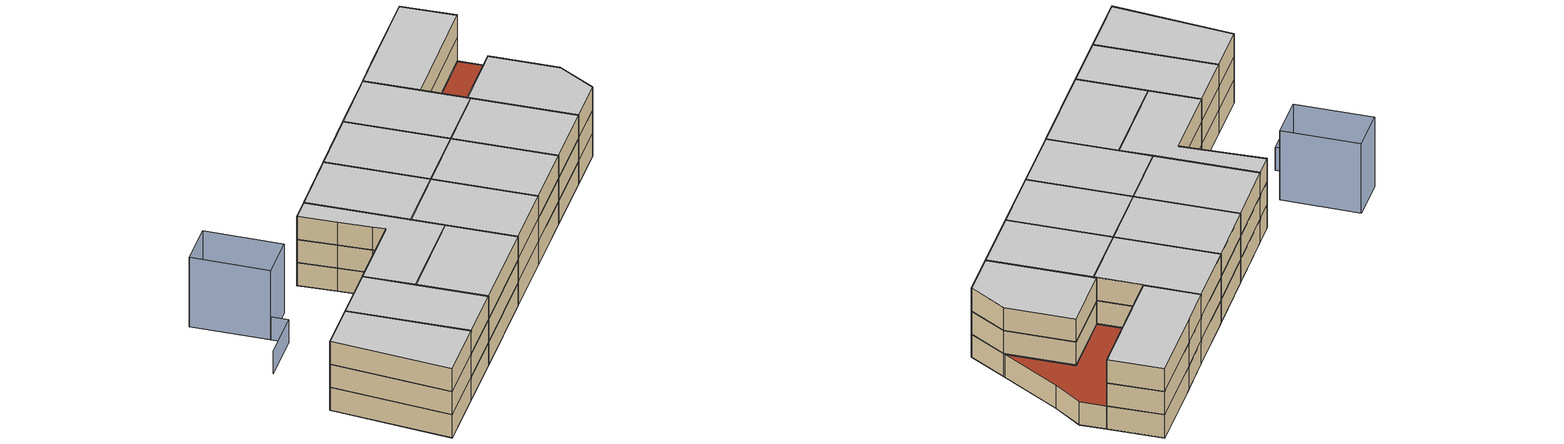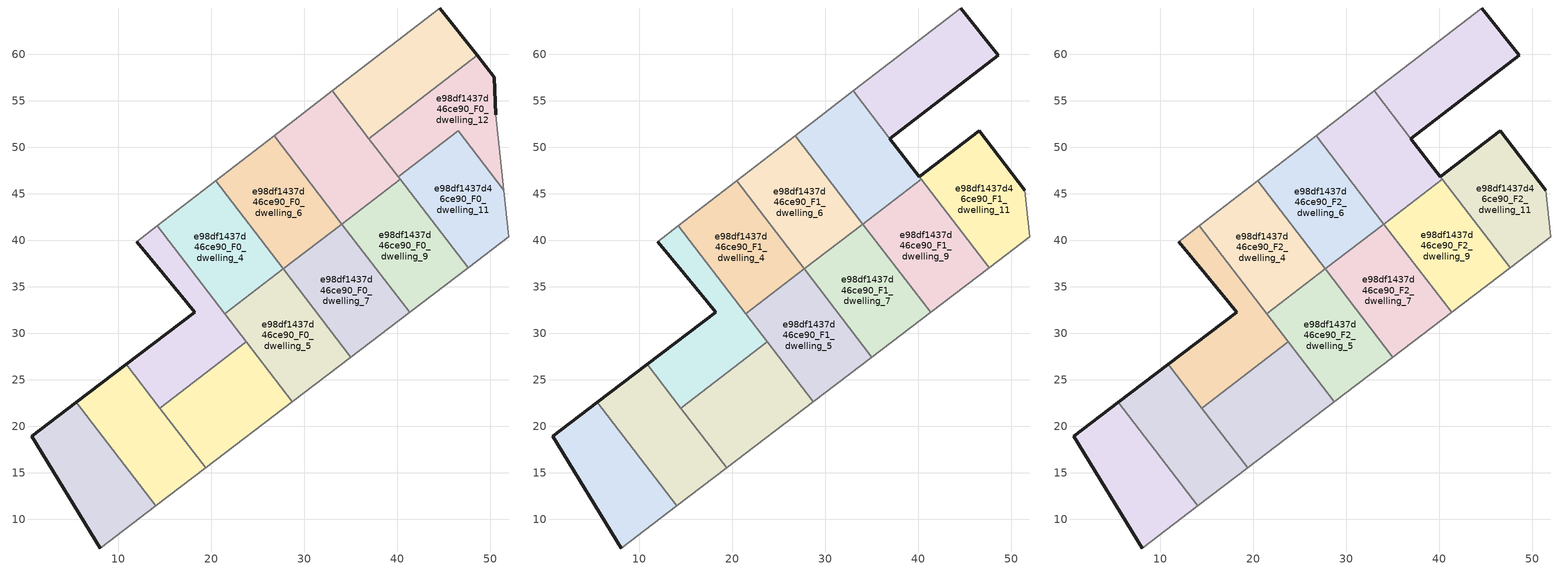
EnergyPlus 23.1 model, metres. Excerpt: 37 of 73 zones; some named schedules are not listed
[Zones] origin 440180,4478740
e98df1437d46ce90_F0_dwelling_0
 floor ground (EU_floor_Construction): 14.04,11.46 5.49,22.58 0.71,18.95 8.07,6.91 z0
 wall outside (EU_wall_Construction): 8.07,6.91 0.71,18.95 5.49,22.58 z0:3
 wall adiabatic (EU_wall_Construction): 14.04,11.46 8.07,6.91 z0:3
 wall to e98df1437d46ce90_F0_dwelling_1 (EU_wall_Construction): 5.5,22.58 14.04,11.46 z0:3
e98df1437d46ce90_F0_dwelling_1
 floor ground (EU_floor_Construction): 23.77,29.08 14.2,41.55 12.02,39.86 14.86,36.4 17.31,33.38 18.23,32.25 10.88,26.67 14.5,21.96 z0; 19.42,15.55 10.88,26.67 5.49,22.58 14.04,11.46 z0; 28.72,22.64 23.77,29.08 14.5,21.96 19.42,15.55 z0
 wall outside (EU_wall_Construction): 5.49,22.58 10.88,26.67 z0:3
 wall adiabatic (EU_wall_Construction): 19.42,15.55 14.04,11.46 z0:3
 wall to e98df1437d46ce90_F0_dwelling_3 (EU_wall_Construction): 14.5,21.96 19.42,15.55 z0:3
 wall to e98df1437d46ce90_F0_dwelling_2 (EU_wall_Construction): 10.88,26.67 14.5,21.96 z0:3
e98df1437d46ce90_F0_dwelling_10
 floor ground (EU_floor_Construction): 48.6,59.9 44.61,64.99 36.94,59.1 33.02,56.08 36.96,50.95 z0; 40.33,46.56 33.02,56.08 26.76,51.24 34.06,41.74 z0
 wall outside (EU_wall_Construction): 44.61,64.99 48.6,59.9 z0:3
 wall adiabatic (EU_wall_Construction): 33.02,56.08 36.94,59.1 44.61,64.99 z0:3
 wall to e98df1437d46ce90_F0_dwelling_12 (EU_wall_Construction): 48.6,59.9 36.95,50.95 z0:3
 wall to e98df1437d46ce90_F0_dwelling_8 (EU_wall_Construction): 36.96,50.95 33.02,56.08 z0:3
e98df1437d46ce90_F0_dwelling_11
 floor ground (EU_floor_Construction): 52.01,40.36 51.48,45.38 46.57,51.78 40.12,46.83 47.64,37.04 z0
 wall adiabatic (EU_wall_Construction): 51.48,45.38 52.01,40.36 47.64,37.04 z0:3
 wall to e98df1437d46ce90_F0_dwelling_12 (EU_wall_Construction): 40.12,46.83 46.57,51.78 51.48,45.38 z0:3
 wall to e98df1437d46ce90_F0_dwelling_9 (EU_wall_Construction): 47.64,37.04 40.33,46.56 z0:3
 wall to e98df1437d46ce90_F0_dwelling_8 (EU_wall_Construction): 40.33,46.56 40.12,46.83 z0:3
e98df1437d46ce90_F0_dwelling_12
 floor ground (EU_floor_Construction): 40.33,46.56 33.02,56.08 26.76,51.24 34.06,41.74 z0; 51.48,45.38 50.62,53.51 50.47,57.53 48.6,59.9 36.96,50.95 40.33,46.56 40.12,46.83 46.57,51.78 z0
 wall outside (EU_wall_Construction): 48.6,59.9 50.47,57.53 50.62,53.51 z0:3
 wall adiabatic (EU_wall_Construction): 50.62,53.51 51.48,45.38 z0:3
 wall to e98df1437d46ce90_F0_dwelling_8 (EU_wall_Construction): 40.12,46.83 36.96,50.95 z0:3
 ceiling adiabatic (EU_roof_Construction): 33.02,56.08 40.33,46.56 34.06,41.74 26.76,51.24 z3
 roof outside (EU_roof_Construction): 50.47,57.53 50.62,53.51 51.48,45.38 46.57,51.78 40.12,46.83 36.96,50.95 48.6,59.9 z3
e98df1437d46ce90_F0_dwelling_2
 floor ground (EU_floor_Construction): 23.77,29.08 14.2,41.55 12.02,39.86 14.86,36.4 17.31,33.38 18.23,32.25 10.88,26.67 14.5,21.96 z0; 19.42,15.55 10.88,26.67 5.49,22.58 14.04,11.46 z0
 wall outside (EU_wall_Construction): 10.88,26.67 18.23,32.25 17.31,33.38 14.86,36.4 12.02,39.86 z0:3
 wall adiabatic (EU_wall_Construction): 12.02,39.86 14.2,41.55 z0:3
 wall to e98df1437d46ce90_F0_dwelling_3 (EU_wall_Construction): 23.77,29.08 14.5,21.96 z0:3
 wall to e98df1437d46ce90_F0_dwelling_4 (EU_wall_Construction): 14.2,41.55 21.47,32.09 z0:3
 wall to e98df1437d46ce90_F0_dwelling_5 (EU_wall_Construction): 21.47,32.09 23.77,29.08 z0:3
e98df1437d46ce90_F0_dwelling_3
 floor ground (EU_floor_Construction): 19.42,15.55 10.88,26.67 5.49,22.58 14.04,11.46 z0; 28.72,22.64 23.77,29.08 14.5,21.96 19.42,15.55 z0
 wall adiabatic (EU_wall_Construction): 28.72,22.64 19.42,15.55 z0:3
 wall to e98df1437d46ce90_F0_dwelling_5 (EU_wall_Construction): 23.78,29.08 28.72,22.64 z0:3
e98df1437d46ce90_F0_dwelling_4
 floor ground (EU_floor_Construction): 27.77,36.93 20.49,46.4 14.2,41.55 21.47,32.09 z0
 wall adiabatic (EU_wall_Construction): 14.2,41.55 20.49,46.4 z0:3
 wall to e98df1437d46ce90_F0_dwelling_6 (EU_wall_Construction): 20.49,46.4 27.77,36.93 z0:3
 wall to e98df1437d46ce90_F0_dwelling_5 (EU_wall_Construction): 27.76,36.93 21.47,32.09 z0:3
e98df1437d46ce90_F0_dwelling_5
 floor ground (EU_floor_Construction): 35.04,27.45 27.77,36.93 21.47,32.09 28.72,22.64 z0
 wall adiabatic (EU_wall_Construction): 35.04,27.45 28.72,22.64 z0:3
 wall to e98df1437d46ce90_F0_dwelling_7 (EU_wall_Construction): 27.77,36.92 35.04,27.45 z0:3
 wall to e98df1437d46ce90_F0_dwelling_6 (EU_wall_Construction): 27.77,36.93,3 27.77,36.93,1.5 27.77,36.92,3
e98df1437d46ce90_F0_dwelling_6
 floor ground (EU_floor_Construction): 34.05,41.75 26.76,51.24 20.49,46.4 27.77,36.92 z0
 wall adiabatic (EU_wall_Construction): 20.49,46.4 26.76,51.24 z0:3
 wall to e98df1437d46ce90_F0_dwelling_7 (EU_wall_Construction): 34.05,41.75 27.77,36.92 z0:3
 wall to e98df1437d46ce90_F0_dwelling_8 (EU_wall_Construction): 26.76,51.24 34.05,41.75 z0:3
e98df1437d46ce90_F0_dwelling_7
 floor ground (EU_floor_Construction): 41.35,32.25 34.05,41.75 27.77,36.92 35.04,27.45 z0
 wall adiabatic (EU_wall_Construction): 41.35,32.25 35.04,27.45 z0:3
 wall to e98df1437d46ce90_F0_dwelling_9 (EU_wall_Construction): 34.06,41.74 41.35,32.25 z0:3
e98df1437d46ce90_F0_dwelling_8
 floor ground (EU_floor_Construction): 48.6,59.9 44.61,64.99 36.94,59.1 33.02,56.08 36.96,50.95 z0; 40.33,46.56 33.02,56.08 26.76,51.24 34.06,41.74 z0; 51.48,45.38 50.62,53.51 50.47,57.53 48.6,59.9 36.96,50.95 40.33,46.56 40.12,46.83 46.57,51.78 z0
 wall adiabatic (EU_wall_Construction): 26.76,51.24 33.02,56.08 z0:3
 wall to e98df1437d46ce90_F0_dwelling_9 (EU_wall_Construction): 40.33,46.56 34.06,41.74 z0:3
 ceiling adiabatic (EU_floor_Construction): 33.02,56.08 40.33,46.56 34.06,41.74 26.76,51.24 z3
 roof outside (EU_floor_Construction): 50.47,57.53 50.62,53.51 51.48,45.38 46.57,51.78 40.12,46.83 36.96,50.95 48.6,59.9 z3
e98df1437d46ce90_F0_dwelling_9
 floor ground (EU_floor_Construction): 47.64,37.04 40.33,46.56 34.06,41.74 41.35,32.25 z0
 wall adiabatic (EU_wall_Construction): 47.64,37.04 41.35,32.25 z0:3
e98df1437d46ce90_F1_dwelling_0
 floor to e98df1437d46ce90_F0_dwelling_0 (EU_floor_Construction): 14.04,11.46 5.49,22.58 0.71,18.95 8.07,6.91 z3
 wall outside (EU_wall_Construction): 8.07,6.91 0.71,18.95 5.49,22.58 z3:6
 wall adiabatic (EU_wall_Construction): 14.04,11.46 8.07,6.91 z3:6
 wall to e98df1437d46ce90_F1_dwelling_1 (EU_wall_Construction): 5.5,22.58 14.04,11.46 z3:6
e98df1437d46ce90_F1_dwelling_1
 floor to e98df1437d46ce90_F0_dwelling_1 (EU_floor_Construction): 19.42,15.55 10.88,26.67 5.49,22.58 14.04,11.46 z3
 floor adiabatic (EU_floor_Construction): 28.72,22.64 23.77,29.08 14.5,21.96 19.42,15.55 z3; 23.77,29.08 14.2,41.55 12.02,39.86 14.86,36.4 17.31,33.38 18.23,32.25 10.88,26.67 14.5,21.96 z3
 wall outside (EU_wall_Construction): 5.49,22.58 10.88,26.67 z3:6
 wall adiabatic (EU_wall_Construction): 19.42,15.55 14.04,11.46 z3:6
 wall to e98df1437d46ce90_F1_dwelling_3 (EU_wall_Construction): 14.5,21.96 19.42,15.55 z3:6
 wall to e98df1437d46ce90_F1_dwelling_2 (EU_wall_Construction): 10.88,26.67 14.5,21.96 z3:6
e98df1437d46ce90_F1_dwelling_10
 floor to e98df1437d46ce90_F0_dwelling_10 (EU_floor_Construction): 40.33,46.56 33.02,56.08 26.76,51.24 34.06,41.74 z3
 floor to e98df1437d46ce90_F0_dwelling_8 (EU_floor_Construction): 48.6,59.9 44.61,64.99 36.94,59.1 33.02,56.08 36.96,50.95 z3
 wall outside (EU_wall_Construction): 44.61,64.99 48.6,59.9 36.96,50.95 z3:6
 wall adiabatic (EU_wall_Construction): 33.02,56.08 36.94,59.1 44.61,64.99 z3:6
 wall to e98df1437d46ce90_F1_dwelling_8 (EU_wall_Construction): 36.96,50.95 33.02,56.08 z3:6
e98df1437d46ce90_F1_dwelling_11
 floor to e98df1437d46ce90_F0_dwelling_11 (EU_floor_Construction): 52.01,40.36 51.48,45.38 46.57,51.78 40.12,46.83 47.64,37.04 z3
 wall outside (EU_wall_Construction): 40.12,46.83 46.57,51.78 51.48,45.38 z3:6
 wall adiabatic (EU_wall_Construction): 51.48,45.38 52.01,40.36 47.64,37.04 z3:6
 wall to e98df1437d46ce90_F1_dwelling_9 (EU_wall_Construction): 47.64,37.04 40.33,46.56 z3:6
 wall to e98df1437d46ce90_F1_dwelling_8 (EU_wall_Construction): 40.33,46.56 40.12,46.83 z3:6
e98df1437d46ce90_F1_dwelling_2
 floor to e98df1437d46ce90_F0_dwelling_2 (EU_floor_Construction): 23.77,29.08 14.2,41.55 12.02,39.86 14.86,36.4 17.31,33.38 18.23,32.25 10.88,26.67 14.5,21.96 z3
 floor adiabatic (EU_floor_Construction): 19.42,15.55 10.88,26.67 5.49,22.58 14.04,11.46 z3
 wall outside (EU_wall_Construction): 10.88,26.67 18.23,32.25 17.31,33.38 14.86,36.4 12.02,39.86 z3:6
 wall adiabatic (EU_wall_Construction): 12.02,39.86 14.2,41.55 z3:6
 wall to e98df1437d46ce90_F1_dwelling_3 (EU_wall_Construction): 23.77,29.08 14.5,21.96 z3:6
 wall to e98df1437d46ce90_F1_dwelling_4 (EU_wall_Construction): 14.2,41.55 21.47,32.09 z3:6
 wall to e98df1437d46ce90_F1_dwelling_5 (EU_wall_Construction): 21.47,32.09 23.77,29.08 z3:6
e98df1437d46ce90_F1_dwelling_3
 floor to e98df1437d46ce90_F0_dwelling_3 (EU_floor_Construction): 19.42,15.55 10.88,26.67 5.49,22.58 14.04,11.46 z3; 28.72,22.64 23.77,29.08 14.5,21.96 19.42,15.55 z3
 wall adiabatic (EU_wall_Construction): 28.72,22.64 19.42,15.55 z3:6
 wall to e98df1437d46ce90_F1_dwelling_5 (EU_wall_Construction): 23.78,29.08 28.72,22.64 z3:6
e98df1437d46ce90_F1_dwelling_4
 floor to e98df1437d46ce90_F0_dwelling_4 (EU_floor_Construction): 27.76,36.93 20.49,46.4 14.2,41.55 21.47,32.09 z3
 wall adiabatic (EU_wall_Construction): 14.2,41.55 20.49,46.4 z3:6
 wall to e98df1437d46ce90_F1_dwelling_6 (EU_wall_Construction): 20.49,46.4 27.77,36.93 z3:6
 wall to e98df1437d46ce90_F1_dwelling_5 (EU_wall_Construction): 27.76,36.93 21.47,32.09 z3:6
e98df1437d46ce90_F1_dwelling_5
 floor to e98df1437d46ce90_F0_dwelling_5 (EU_floor_Construction): 35.04,27.45 27.76,36.93 21.47,32.09 28.72,22.64 z3
 wall adiabatic (EU_wall_Construction): 35.04,27.45 28.72,22.64 z3:6
 wall to e98df1437d46ce90_F1_dwelling_7 (EU_wall_Construction): 27.77,36.92 35.04,27.45 z3:6
 wall to e98df1437d46ce90_F1_dwelling_6 (EU_wall_Construction): 27.77,36.93,6 27.77,36.93,4.5 27.77,36.92,6
e98df1437d46ce90_F1_dwelling_6
 floor to e98df1437d46ce90_F0_dwelling_6 (EU_floor_Construction): 34.05,41.75 26.76,51.24 20.49,46.4 27.77,36.92 z3
 wall adiabatic (EU_wall_Construction): 20.49,46.4 26.76,51.24 z3:6
 wall to e98df1437d46ce90_F1_dwelling_7 (EU_wall_Construction): 34.05,41.75 27.77,36.92 z3:6
 wall to e98df1437d46ce90_F1_dwelling_8 (EU_wall_Construction): 26.76,51.24 34.05,41.75 z3:6
e98df1437d46ce90_F1_dwelling_7
 floor to e98df1437d46ce90_F0_dwelling_7 (EU_floor_Construction): 41.35,32.25 34.05,41.75 27.77,36.92 35.04,27.45 z3
 wall adiabatic (EU_wall_Construction): 41.35,32.25 35.04,27.45 z3:6
 wall to e98df1437d46ce90_F1_dwelling_9 (EU_wall_Construction): 34.06,41.74 41.35,32.25 z3:6
e98df1437d46ce90_F1_dwelling_8
 floor to e98df1437d46ce90_F0_dwelling_10 (EU_floor_Construction): 48.6,59.9 44.61,64.99 36.94,59.1 33.02,56.08 36.96,50.95 z3
 floor adiabatic (EU_floor_Construction): 33.02,56.08 40.33,46.56 34.06,41.74 26.76,51.24 z3
 wall outside (EU_wall_Construction): 36.96,50.95 40.12,46.83 z3:6
 wall adiabatic (EU_wall_Construction): 26.76,51.24 33.02,56.08 z3:6
 wall to e98df1437d46ce90_F1_dwelling_9 (EU_wall_Construction): 40.33,46.56 34.06,41.74 z3:6
e98df1437d46ce90_F1_dwelling_9
 floor to e98df1437d46ce90_F0_dwelling_9 (EU_floor_Construction): 47.64,37.04 40.33,46.56 34.06,41.74 41.35,32.25 z3
 wall adiabatic (EU_wall_Construction): 47.64,37.04 41.35,32.25 z3:6
e98df1437d46ce90_F2_dwelling_0
 floor to e98df1437d46ce90_F1_dwelling_0 (EU_floor_Construction): 14.04,11.46 5.49,22.58 0.71,18.95 8.07,6.91 z6
 wall outside (EU_wall_Construction): 8.07,6.91 0.71,18.95 5.49,22.58 z6:9
 wall adiabatic (EU_wall_Construction): 14.04,11.46 8.07,6.91 z6:9
 wall to e98df1437d46ce90_F2_dwelling_1 (EU_wall_Construction): 5.5,22.58 14.04,11.46 z6:9
 ceiling to e98df1437d46ce90_F3_dwelling_0 (EU_floor_Construction): 5.49,22.58 14.04,11.46 8.07,6.91 0.71,18.95 z9
e98df1437d46ce90_F2_dwelling_1
 floor to e98df1437d46ce90_F1_dwelling_1 (EU_floor_Construction): 19.42,15.55 10.88,26.67 5.49,22.58 14.04,11.46 z6
 floor adiabatic (EU_floor_Construction): 28.72,22.64 23.77,29.08 14.5,21.96 19.42,15.55 z6; 23.77,29.08 14.2,41.55 12.02,39.86 14.86,36.4 17.31,33.38 18.23,32.25 10.88,26.67 14.5,21.96 z6
 wall outside (EU_wall_Construction): 5.49,22.58 10.88,26.67 z6:9
 wall adiabatic (EU_wall_Construction): 19.42,15.55 14.04,11.46 z6:9
 wall to e98df1437d46ce90_F2_dwelling_3 (EU_wall_Construction): 14.5,21.96 19.42,15.55 z6:9
 wall to e98df1437d46ce90_F2_dwelling_2 (EU_wall_Construction): 10.88,26.67 14.5,21.96 z6:9
 ceiling to e98df1437d46ce90_F3_dwelling_1 (EU_floor_Construction): 10.88,26.67 19.42,15.55 14.04,11.46 5.49,22.58 z9
 ceiling to e98df1437d46ce90_F3_dwelling_2 (EU_floor_Construction): 14.2,41.55 23.77,29.08 14.5,21.96 10.88,26.67 18.23,32.25 17.31,33.38 14.86,36.4 12.02,39.86 z9
 ceiling to e98df1437d46ce90_F3_dwelling_3 (EU_floor_Construction): 23.77,29.08 28.72,22.64 19.42,15.55 14.5,21.96 z9
e98df1437d46ce90_F2_dwelling_10
 floor adiabatic (EU_floor_Construction): 48.6,59.9 44.61,64.99 36.94,59.1 33.02,56.08 36.96,50.95 z6; 40.33,46.56 33.02,56.08 26.76,51.24 34.06,41.74 z6
 wall outside (EU_wall_Construction): 44.61,64.99 48.6,59.9 36.96,50.95 z6:9
 wall adiabatic (EU_wall_Construction): 33.02,56.08 36.94,59.1 44.61,64.99 z6:9
 wall to e98df1437d46ce90_F2_dwelling_8 (EU_wall_Construction): 36.96,50.95 33.02,56.08 z6:9
 ceiling to e98df1437d46ce90_F3_dwelling_8 (EU_floor_Construction): 33.02,56.08 40.33,46.56 34.06,41.74 26.76,51.24 z9; 44.61,64.99 48.6,59.9 36.96,50.95 33.02,56.08 36.94,59.1 z9
e98df1437d46ce90_F2_dwelling_11
 floor to e98df1437d46ce90_F1_dwelling_11 (EU_floor_Construction): 52.01,40.36 51.48,45.38 46.57,51.78 40.12,46.83 47.64,37.04 z6
 wall outside (EU_wall_Construction): 40.12,46.83 46.57,51.78 51.48,45.38 z6:9
 wall adiabatic (EU_wall_Construction): 51.48,45.38 52.01,40.36 47.64,37.04 z6:9
 wall to e98df1437d46ce90_F2_dwelling_9 (EU_wall_Construction): 47.64,37.04 40.33,46.56 z6:9
 wall to e98df1437d46ce90_F2_dwelling_8 (EU_wall_Construction): 40.33,46.56 40.12,46.83 z6:9
 ceiling to e98df1437d46ce90_F3_dwelling_11 (EU_floor_Construction): 46.57,51.78 51.48,45.38 52.01,40.36 47.64,37.04 40.12,46.83 z9
e98df1437d46ce90_F2_dwelling_2
 floor to e98df1437d46ce90_F1_dwelling_2 (EU_floor_Construction): 23.77,29.08 14.2,41.55 12.02,39.86 14.86,36.4 17.31,33.38 18.23,32.25 10.88,26.67 14.5,21.96 z6
 floor adiabatic (EU_floor_Construction): 19.42,15.55 10.88,26.67 5.49,22.58 14.04,11.46 z6
 wall outside (EU_wall_Construction): 10.88,26.67 18.23,32.25 17.31,33.38 14.86,36.4 12.02,39.86 z6:9
 wall adiabatic (EU_wall_Construction): 12.02,39.86 14.2,41.55 z6:9
 wall to e98df1437d46ce90_F2_dwelling_3 (EU_wall_Construction): 23.77,29.08 14.5,21.96 z6:9
 wall to e98df1437d46ce90_F2_dwelling_4 (EU_wall_Construction): 14.2,41.55 21.47,32.09 z6:9
 wall to e98df1437d46ce90_F2_dwelling_5 (EU_wall_Construction): 21.47,32.09 23.77,29.08 z6:9
 ceiling to e98df1437d46ce90_F3_dwelling_3 (EU_floor_Construction): 10.88,26.67 19.42,15.55 14.04,11.46 5.49,22.58 z9
 ceiling to e98df1437d46ce90_F3_dwelling_2 (EU_floor_Construction): 14.2,41.55 23.77,29.08 14.5,21.96 10.88,26.67 18.23,32.25 17.31,33.38 14.86,36.4 12.02,39.86 z9
e98df1437d46ce90_F2_dwelling_3
 floor to e98df1437d46ce90_F1_dwelling_3 (EU_floor_Construction): 19.42,15.55 10.88,26.67 5.49,22.58 14.04,11.46 z6; 28.72,22.64 23.77,29.08 14.5,21.96 19.42,15.55 z6
 wall adiabatic (EU_wall_Construction): 28.72,22.64 19.42,15.55 z6:9
 wall to e98df1437d46ce90_F2_dwelling_5 (EU_wall_Construction): 23.78,29.08 28.72,22.64 z6:9
 ceiling to e98df1437d46ce90_F3_dwelling_3 (EU_floor_Construction): 10.88,26.67 19.42,15.55 14.04,11.46 5.49,22.58 z9; 23.77,29.08 28.72,22.64 19.42,15.55 14.5,21.96 z9
e98df1437d46ce90_F2_dwelling_4
 floor to e98df1437d46ce90_F1_dwelling_4 (EU_floor_Construction): 27.76,36.93 20.49,46.4 14.2,41.55 21.47,32.09 z6
 wall adiabatic (EU_wall_Construction): 14.2,41.55 20.49,46.4 z6:9
 wall to e98df1437d46ce90_F2_dwelling_6 (EU_wall_Construction): 20.49,46.4 27.77,36.93 z6:9
 wall to e98df1437d46ce90_F2_dwelling_5 (EU_wall_Construction): 27.76,36.93 21.47,32.09 z6:9
 ceiling to e98df1437d46ce90_F3_dwelling_4 (EU_floor_Construction): 20.49,46.4 27.76,36.93 21.47,32.09 14.2,41.55 z9
e98df1437d46ce90_F2_dwelling_5
 floor to e98df1437d46ce90_F1_dwelling_5 (EU_floor_Construction): 35.04,27.45 27.76,36.93 21.47,32.09 28.72,22.64 z6
 wall adiabatic (EU_wall_Construction): 35.04,27.45 28.72,22.64 z6:9
 wall to e98df1437d46ce90_F2_dwelling_7 (EU_wall_Construction): 27.77,36.92 35.04,27.45 z6:9
 wall to e98df1437d46ce90_F2_dwelling_6 (EU_wall_Construction): 27.77,36.93,9 27.77,36.93,7.5 27.77,36.92,9
 ceiling to e98df1437d46ce90_F3_dwelling_5 (EU_floor_Construction): 27.76,36.93 35.04,27.45 28.72,22.64 21.47,32.09 z9
e98df1437d46ce90_F2_dwelling_6
 floor to e98df1437d46ce90_F1_dwelling_6 (EU_floor_Construction): 34.05,41.75 26.76,51.24 20.49,46.4 27.77,36.92 z6
 wall adiabatic (EU_wall_Construction): 20.49,46.4 26.76,51.24 z6:9
 wall to e98df1437d46ce90_F2_dwelling_7 (EU_wall_Construction): 34.05,41.75 27.77,36.92 z6:9
 wall to e98df1437d46ce90_F2_dwelling_8 (EU_wall_Construction): 26.76,51.24 34.05,41.75 z6:9
 ceiling to e98df1437d46ce90_F3_dwelling_6 (EU_floor_Construction): 26.76,51.24 34.05,41.75 27.77,36.92 20.49,46.4 z9
e98df1437d46ce90_F2_dwelling_7
 floor to e98df1437d46ce90_F1_dwelling_7 (EU_floor_Construction): 41.35,32.25 34.05,41.75 27.77,36.92 35.04,27.45 z6
 wall adiabatic (EU_wall_Construction): 41.35,32.25 35.04,27.45 z6:9
 wall to e98df1437d46ce90_F2_dwelling_9 (EU_wall_Construction): 34.06,41.74 41.35,32.25 z6:9
 ceiling to e98df1437d46ce90_F3_dwelling_7 (EU_floor_Construction): 34.05,41.75 41.35,32.25 35.04,27.45 27.77,36.92 z9
e98df1437d46ce90_F2_dwelling_8
 floor to e98df1437d46ce90_F1_dwelling_8 (EU_floor_Construction): 33.02,56.08 40.33,46.56 34.06,41.74 26.76,51.24 z6; 44.61,64.99 48.6,59.9 36.96,50.95 33.02,56.08 36.94,59.1 z6
 wall outside (EU_wall_Construction): 36.96,50.95 40.12,46.83 z6:9
 wall adiabatic (EU_wall_Construction): 26.76,51.24 33.02,56.08 z6:9
 wall to e98df1437d46ce90_F2_dwelling_9 (EU_wall_Construction): 40.33,46.56 34.06,41.74 z6:9
 ceiling to e98df1437d46ce90_F3_dwelling_8 (EU_floor_Construction): 33.02,56.08 40.33,46.56 34.06,41.74 26.76,51.24 z9; 44.61,64.99 48.6,59.9 36.96,50.95 33.02,56.08 36.94,59.1 z9
e98df1437d46ce90_F2_dwelling_9
 floor to e98df1437d46ce90_F1_dwelling_9 (EU_floor_Construction): 47.64,37.04 40.33,46.56 34.06,41.74 41.35,32.25 z6
 wall adiabatic (EU_wall_Construction): 47.64,37.04 41.35,32.25 z6:9
 ceiling to e98df1437d46ce90_F3_dwelling_9 (EU_floor_Construction): 40.33,46.56 47.64,37.04 41.35,32.25 34.06,41.74 z9
shading: 3.62,33.38 -1.8,40.6 / -1.8,40.6 2.36,43.72 / 2.36,43.72 7.78,36.5 / 7.78,36.5 3.62,33.38 z0:9; -1.71,40.48 4.87,31.75 / 4.87,31.75 0.03,28.1 z0:3
[Building]
EU S2 Campaign: North Axis=0; Terrain=City; Solar Distribution=FullExterior
[Site:Location]
Madrid: Latitude=40.5; Longitude=-3.5; Time Zone=1; Elevation=609
[SizingPeriod:WeatherFileDays]
AnnualSizingPeriod: Begin Month=1; Begin Day of Month=1; End Month=12; End Day of Month=31; Day of Week for Start Day=Monday; Use Weather File Daylight Saving Period=No; Use Weather File Rain and Snow Indicators=No
[MATERIAL]
EU_InternalMass_Material: Roughness=MediumRough; Thickness=0.1; Conductivity=1; Density=1800; Specific Heat=900; Thermal Absorptance=0.9; Solar Absorptance=0.7; Visible Absorptance=0.7
[MATERIAL:NOMASS] Roughness=MediumRough; Thermal Absorptance=0.9; Solar Absorptance=0.7; Visible Absorptance=0.7
Name | Thermal Resistance
EU_wall_NoMass | 0.609216
EU_roof_NoMass | 0.513268
EU_floor_NoMass | 0.568163
[CONSTRUCTION]
EU_wall_Construction: EU_wall_NoMass
EU_roof_Construction: EU_roof_NoMass
EU_floor_Construction: EU_floor_NoMass
EU_InternalMass_Construction: EU_InternalMass_Material
[ZONE] Type=1; Multiplier=1; Ceiling Height=autocalculate; Floor Area=autocalculate; Part of Total Floor Area=Yes
Name | Volume
e98df1437d46ce90_F0_dwelling_0 | 284.365
e98df1437d46ce90_F1_dwelling_0; e98df1437d46ce90_F2_dwelling_0 | 284.366
e98df1437d46ce90_F0_dwelling_1 | 853.015
e98df1437d46ce90_F1_dwelling_1; e98df1437d46ce90_F2_dwelling_1 | 853.016
e98df1437d46ce90_F0_dwelling_10; e98df1437d46ce90_F1_dwelling_10; e98df1437d46ce90_F2_dwelling_10; e98df1437d46ce90_F1_dwelling_8; e98df1437d46ce90_F2_dwelling_8 | 568.729
e98df1437d46ce90_F0_dwelling_11; e98df1437d46ce90_F1_dwelling_11; e98df1437d46ce90_F2_dwelling_11 | 284.377
e98df1437d46ce90_F0_dwelling_12 | 568.733
e98df1437d46ce90_F0_dwelling_2; e98df1437d46ce90_F1_dwelling_2; e98df1437d46ce90_F2_dwelling_2 | 568.669
e98df1437d46ce90_F0_dwelling_3; e98df1437d46ce90_F1_dwelling_3; e98df1437d46ce90_F2_dwelling_3 | 568.699
e98df1437d46ce90_F0_dwelling_4; e98df1437d46ce90_F1_dwelling_4; e98df1437d46ce90_F2_dwelling_4 | 284.364
e98df1437d46ce90_F0_dwelling_5 | 284.34
e98df1437d46ce90_F1_dwelling_5; e98df1437d46ce90_F2_dwelling_5 | 284.339
e98df1437d46ce90_F0_dwelling_6 | 284.354
e98df1437d46ce90_F1_dwelling_6; e98df1437d46ce90_F2_dwelling_6 | 284.353
e98df1437d46ce90_F0_dwelling_7; e98df1437d46ce90_F1_dwelling_7; e98df1437d46ce90_F2_dwelling_7 | 284.372
e98df1437d46ce90_F0_dwelling_8 | 853.1
e98df1437d46ce90_F0_dwelling_9 | 284.351
e98df1437d46ce90_F1_dwelling_9; e98df1437d46ce90_F2_dwelling_9 | 284.352
[INTERNALMASS] Construction=EU_InternalMass_Construction
Name | Zone or ZoneList | Surface Area
e98df1437d46ce90_F0_dwelling_0_EU_InternalMass | e98df1437d46ce90_F0_dwelling_0 | 94.7885
e98df1437d46ce90_F0_dwelling_1_EU_InternalMass | e98df1437d46ce90_F0_dwelling_1 | 94.7843
e98df1437d46ce90_F0_dwelling_2_EU_InternalMass | e98df1437d46ce90_F0_dwelling_2 | 94.7728
e98df1437d46ce90_F0_dwelling_3_EU_InternalMass | e98df1437d46ce90_F0_dwelling_3 | 94.7832
e98df1437d46ce90_F0_dwelling_4_EU_InternalMass | e98df1437d46ce90_F0_dwelling_4 | 94.7865
e98df1437d46ce90_F0_dwelling_5_EU_InternalMass | e98df1437d46ce90_F0_dwelling_5 | 94.7803
e98df1437d46ce90_F0_dwelling_6_EU_InternalMass | e98df1437d46ce90_F0_dwelling_6 | 94.7848
e98df1437d46ce90_F0_dwelling_7_EU_InternalMass | e98df1437d46ce90_F0_dwelling_7 | 94.789
e98df1437d46ce90_F0_dwelling_8_EU_InternalMass | e98df1437d46ce90_F0_dwelling_8 | 94.7842
e98df1437d46ce90_F0_dwelling_9_EU_InternalMass | e98df1437d46ce90_F0_dwelling_9 | 94.7828
e98df1437d46ce90_F0_dwelling_10_EU_InternalMass | e98df1437d46ce90_F0_dwelling_10 | 94.7921
e98df1437d46ce90_F0_dwelling_11_EU_InternalMass | e98df1437d46ce90_F0_dwelling_11 | 94.791
e98df1437d46ce90_F0_dwelling_12_EU_InternalMass | e98df1437d46ce90_F0_dwelling_12 | 94.791
e98df1437d46ce90_F1_dwelling_0_EU_InternalMass | e98df1437d46ce90_F1_dwelling_0 | 102.672
e98df1437d46ce90_F1_dwelling_1_EU_InternalMass | e98df1437d46ce90_F1_dwelling_1 | 102.682
e98df1437d46ce90_F1_dwelling_2_EU_InternalMass | e98df1437d46ce90_F1_dwelling_2 | 102.684
e98df1437d46ce90_F1_dwelling_3_EU_InternalMass | e98df1437d46ce90_F1_dwelling_3 | 102.69
e98df1437d46ce90_F1_dwelling_4_EU_InternalMass | e98df1437d46ce90_F1_dwelling_4 | 102.684
e98df1437d46ce90_F1_dwelling_5_EU_InternalMass | e98df1437d46ce90_F1_dwelling_5 | 102.674
e98df1437d46ce90_F1_dwelling_6_EU_InternalMass | e98df1437d46ce90_F1_dwelling_6 | 102.686
e98df1437d46ce90_F1_dwelling_7_EU_InternalMass | e98df1437d46ce90_F1_dwelling_7 | 102.685
e98df1437d46ce90_F1_dwelling_8_EU_InternalMass | e98df1437d46ce90_F1_dwelling_8 | 102.692
e98df1437d46ce90_F1_dwelling_9_EU_InternalMass | e98df1437d46ce90_F1_dwelling_9 | 102.688
e98df1437d46ce90_F1_dwelling_10_EU_InternalMass | e98df1437d46ce90_F1_dwelling_10 | 102.683
e98df1437d46ce90_F1_dwelling_11_EU_InternalMass | e98df1437d46ce90_F1_dwelling_11 | 102.684
e98df1437d46ce90_F2_dwelling_0_EU_InternalMass | e98df1437d46ce90_F2_dwelling_0 | 102.672
e98df1437d46ce90_F2_dwelling_1_EU_InternalMass | e98df1437d46ce90_F2_dwelling_1 | 102.682
e98df1437d46ce90_F2_dwelling_2_EU_InternalMass | e98df1437d46ce90_F2_dwelling_2 | 102.684
e98df1437d46ce90_F2_dwelling_3_EU_InternalMass | e98df1437d46ce90_F2_dwelling_3 | 102.69
e98df1437d46ce90_F2_dwelling_4_EU_InternalMass | e98df1437d46ce90_F2_dwelling_4 | 102.684
e98df1437d46ce90_F2_dwelling_5_EU_InternalMass | e98df1437d46ce90_F2_dwelling_5 | 102.674
e98df1437d46ce90_F2_dwelling_6_EU_InternalMass | e98df1437d46ce90_F2_dwelling_6 | 102.686
e98df1437d46ce90_F2_dwelling_7_EU_InternalMass | e98df1437d46ce90_F2_dwelling_7 | 102.685
e98df1437d46ce90_F2_dwelling_8_EU_InternalMass | e98df1437d46ce90_F2_dwelling_8 | 102.692
e98df1437d46ce90_F2_dwelling_9_EU_InternalMass | e98df1437d46ce90_F2_dwelling_9 | 102.688
e98df1437d46ce90_F2_dwelling_10_EU_InternalMass | e98df1437d46ce90_F2_dwelling_10 | 102.683
e98df1437d46ce90_F2_dwelling_11_EU_InternalMass | e98df1437d46ce90_F2_dwelling_11 | 102.684
[OTHEREQUIPMENT] Fuel Type=Electricity; Design Level Calculation Method=Watts/Area; Power per Zone Floor Area=1; Fraction Latent=0; Fraction Radiant=0; Fraction Lost=0; Carbon Dioxide Generation Rate=0; EndUse Subcategory=EU_Step8_InternalGains
Name | Zone or ZoneList or Space or SpaceList | Schedule
EU_Step8_InternalGain_e98df1437d46ce90_F0_dwelling_0_f000 | e98df1437d46ce90_F0_dwelling_0 | EU_Step8_GainSchedule_e98df1437d46ce90_F0_dwelling_0_f000
EU_Step8_InternalGain_e98df1437d46ce90_F0_dwelling_1_f000 | e98df1437d46ce90_F0_dwelling_1 | EU_Step8_GainSchedule_e98df1437d46ce90_F0_dwelling_1_f000
EU_Step8_InternalGain_e98df1437d46ce90_F0_dwelling_2_f000 | e98df1437d46ce90_F0_dwelling_2 | EU_Step8_GainSchedule_e98df1437d46ce90_F0_dwelling_2_f000
EU_Step8_InternalGain_e98df1437d46ce90_F0_dwelling_3_f000 | e98df1437d46ce90_F0_dwelling_3 | EU_Step8_GainSchedule_e98df1437d46ce90_F0_dwelling_3_f000
EU_Step8_InternalGain_e98df1437d46ce90_F0_dwelling_4_f000 | e98df1437d46ce90_F0_dwelling_4 | EU_Step8_GainSchedule_e98df1437d46ce90_F0_dwelling_4_f000
EU_Step8_InternalGain_e98df1437d46ce90_F0_dwelling_5_f000 | e98df1437d46ce90_F0_dwelling_5 | EU_Step8_GainSchedule_e98df1437d46ce90_F0_dwelling_5_f000
EU_Step8_InternalGain_e98df1437d46ce90_F0_dwelling_6_f000 | e98df1437d46ce90_F0_dwelling_6 | EU_Step8_GainSchedule_e98df1437d46ce90_F0_dwelling_6_f000
EU_Step8_InternalGain_e98df1437d46ce90_F0_dwelling_7_f000 | e98df1437d46ce90_F0_dwelling_7 | EU_Step8_GainSchedule_e98df1437d46ce90_F0_dwelling_7_f000
EU_Step8_InternalGain_e98df1437d46ce90_F0_dwelling_8_f000 | e98df1437d46ce90_F0_dwelling_8 | EU_Step8_GainSchedule_e98df1437d46ce90_F0_dwelling_8_f000
EU_Step8_InternalGain_e98df1437d46ce90_F0_dwelling_9_f000 | e98df1437d46ce90_F0_dwelling_9 | EU_Step8_GainSchedule_e98df1437d46ce90_F0_dwelling_9_f000
EU_Step8_InternalGain_e98df1437d46ce90_F0_dwelling_10_f000 | e98df1437d46ce90_F0_dwelling_10 | EU_Step8_GainSchedule_e98df1437d46ce90_F0_dwelling_10_f000
EU_Step8_InternalGain_e98df1437d46ce90_F0_dwelling_11_f000 | e98df1437d46ce90_F0_dwelling_11 | EU_Step8_GainSchedule_e98df1437d46ce90_F0_dwelling_11_f000
EU_Step8_InternalGain_e98df1437d46ce90_F0_dwelling_12_f000 | e98df1437d46ce90_F0_dwelling_12 | EU_Step8_GainSchedule_e98df1437d46ce90_F0_dwelling_12_f000
EU_Step8_InternalGain_e98df1437d46ce90_F1_dwelling_0_f000 | e98df1437d46ce90_F1_dwelling_0 | EU_Step8_GainSchedule_e98df1437d46ce90_F1_dwelling_0_f000
EU_Step8_InternalGain_e98df1437d46ce90_F1_dwelling_1_f000 | e98df1437d46ce90_F1_dwelling_1 | EU_Step8_GainSchedule_e98df1437d46ce90_F1_dwelling_1_f000
EU_Step8_InternalGain_e98df1437d46ce90_F1_dwelling_2_f000 | e98df1437d46ce90_F1_dwelling_2 | EU_Step8_GainSchedule_e98df1437d46ce90_F1_dwelling_2_f000
EU_Step8_InternalGain_e98df1437d46ce90_F1_dwelling_3_f000 | e98df1437d46ce90_F1_dwelling_3 | EU_Step8_GainSchedule_e98df1437d46ce90_F1_dwelling_3_f000
EU_Step8_InternalGain_e98df1437d46ce90_F1_dwelling_4_f000 | e98df1437d46ce90_F1_dwelling_4 | EU_Step8_GainSchedule_e98df1437d46ce90_F1_dwelling_4_f000
EU_Step8_InternalGain_e98df1437d46ce90_F1_dwelling_5_f000 | e98df1437d46ce90_F1_dwelling_5 | EU_Step8_GainSchedule_e98df1437d46ce90_F1_dwelling_5_f000
EU_Step8_InternalGain_e98df1437d46ce90_F1_dwelling_6_f000 | e98df1437d46ce90_F1_dwelling_6 | EU_Step8_GainSchedule_e98df1437d46ce90_F1_dwelling_6_f000
EU_Step8_InternalGain_e98df1437d46ce90_F1_dwelling_7_f000 | e98df1437d46ce90_F1_dwelling_7 | EU_Step8_GainSchedule_e98df1437d46ce90_F1_dwelling_7_f000
EU_Step8_InternalGain_e98df1437d46ce90_F1_dwelling_8_f000 | e98df1437d46ce90_F1_dwelling_8 | EU_Step8_GainSchedule_e98df1437d46ce90_F1_dwelling_8_f000
EU_Step8_InternalGain_e98df1437d46ce90_F1_dwelling_9_f000 | e98df1437d46ce90_F1_dwelling_9 | EU_Step8_GainSchedule_e98df1437d46ce90_F1_dwelling_9_f000
EU_Step8_InternalGain_e98df1437d46ce90_F1_dwelling_10_f000 | e98df1437d46ce90_F1_dwelling_10 | EU_Step8_GainSchedule_e98df1437d46ce90_F1_dwelling_10_f000
EU_Step8_InternalGain_e98df1437d46ce90_F1_dwelling_11_f000 | e98df1437d46ce90_F1_dwelling_11 | EU_Step8_GainSchedule_e98df1437d46ce90_F1_dwelling_11_f000
EU_Step8_InternalGain_e98df1437d46ce90_F2_dwelling_0_f000 | e98df1437d46ce90_F2_dwelling_0 | EU_Step8_GainSchedule_e98df1437d46ce90_F2_dwelling_0_f000
EU_Step8_InternalGain_e98df1437d46ce90_F2_dwelling_1_f000 | e98df1437d46ce90_F2_dwelling_1 | EU_Step8_GainSchedule_e98df1437d46ce90_F2_dwelling_1_f000
EU_Step8_InternalGain_e98df1437d46ce90_F2_dwelling_2_f000 | e98df1437d46ce90_F2_dwelling_2 | EU_Step8_GainSchedule_e98df1437d46ce90_F2_dwelling_2_f000
EU_Step8_InternalGain_e98df1437d46ce90_F2_dwelling_3_f000 | e98df1437d46ce90_F2_dwelling_3 | EU_Step8_GainSchedule_e98df1437d46ce90_F2_dwelling_3_f000
EU_Step8_InternalGain_e98df1437d46ce90_F2_dwelling_4_f000 | e98df1437d46ce90_F2_dwelling_4 | EU_Step8_GainSchedule_e98df1437d46ce90_F2_dwelling_4_f000
EU_Step8_InternalGain_e98df1437d46ce90_F2_dwelling_5_f000 | e98df1437d46ce90_F2_dwelling_5 | EU_Step8_GainSchedule_e98df1437d46ce90_F2_dwelling_5_f000
EU_Step8_InternalGain_e98df1437d46ce90_F2_dwelling_6_f000 | e98df1437d46ce90_F2_dwelling_6 | EU_Step8_GainSchedule_e98df1437d46ce90_F2_dwelling_6_f000
EU_Step8_InternalGain_e98df1437d46ce90_F2_dwelling_7_f000 | e98df1437d46ce90_F2_dwelling_7 | EU_Step8_GainSchedule_e98df1437d46ce90_F2_dwelling_7_f000
EU_Step8_InternalGain_e98df1437d46ce90_F2_dwelling_8_f000 | e98df1437d46ce90_F2_dwelling_8 | EU_Step8_GainSchedule_e98df1437d46ce90_F2_dwelling_8_f000
EU_Step8_InternalGain_e98df1437d46ce90_F2_dwelling_9_f000 | e98df1437d46ce90_F2_dwelling_9 | EU_Step8_GainSchedule_e98df1437d46ce90_F2_dwelling_9_f000
EU_Step8_InternalGain_e98df1437d46ce90_F2_dwelling_10_f000 | e98df1437d46ce90_F2_dwelling_10 | EU_Step8_GainSchedule_e98df1437d46ce90_F2_dwelling_10_f000
EU_Step8_InternalGain_e98df1437d46ce90_F2_dwelling_11_f000 | e98df1437d46ce90_F2_dwelling_11 | EU_Step8_GainSchedule_e98df1437d46ce90_F2_dwelling_11_f000
[ZONEVENTILATION:DESIGNFLOWRATE] Schedule=EU_AlwaysOn; Design Flow Rate Calculation Method=AirChanges/Hour; Air Changes per Hour=0.752966; Ventilation Type=Natural; Fan Pressure Rise=0; Fan Total Efficiency=1; Constant Term Coefficient=1; Temperature Term Coefficient=0; Velocity Term Coefficient=0; Velocity Squared Term Coefficient=0; Minimum Indoor Temperature=-100; Maximum Indoor Temperature=100; Delta Temperature=-100; Minimum Outdoor Temperature=-100; Maximum Outdoor Temperature=100; Maximum Wind Speed=40
Name | Zone or ZoneList or Space or SpaceList
EU_ConstantAir_e98df1437d46ce90_F0_dwelling_0 | e98df1437d46ce90_F0_dwelling_0
EU_ConstantAir_e98df1437d46ce90_F0_dwelling_1 | e98df1437d46ce90_F0_dwelling_1
EU_ConstantAir_e98df1437d46ce90_F0_dwelling_2 | e98df1437d46ce90_F0_dwelling_2
EU_ConstantAir_e98df1437d46ce90_F0_dwelling_3 | e98df1437d46ce90_F0_dwelling_3
EU_ConstantAir_e98df1437d46ce90_F0_dwelling_4 | e98df1437d46ce90_F0_dwelling_4
EU_ConstantAir_e98df1437d46ce90_F0_dwelling_5 | e98df1437d46ce90_F0_dwelling_5
EU_ConstantAir_e98df1437d46ce90_F0_dwelling_6 | e98df1437d46ce90_F0_dwelling_6
EU_ConstantAir_e98df1437d46ce90_F0_dwelling_7 | e98df1437d46ce90_F0_dwelling_7
EU_ConstantAir_e98df1437d46ce90_F0_dwelling_8 | e98df1437d46ce90_F0_dwelling_8
EU_ConstantAir_e98df1437d46ce90_F0_dwelling_9 | e98df1437d46ce90_F0_dwelling_9
EU_ConstantAir_e98df1437d46ce90_F0_dwelling_10 | e98df1437d46ce90_F0_dwelling_10
EU_ConstantAir_e98df1437d46ce90_F0_dwelling_11 | e98df1437d46ce90_F0_dwelling_11
EU_ConstantAir_e98df1437d46ce90_F0_dwelling_12 | e98df1437d46ce90_F0_dwelling_12
EU_ConstantAir_e98df1437d46ce90_F1_dwelling_0 | e98df1437d46ce90_F1_dwelling_0
EU_ConstantAir_e98df1437d46ce90_F1_dwelling_1 | e98df1437d46ce90_F1_dwelling_1
EU_ConstantAir_e98df1437d46ce90_F1_dwelling_2 | e98df1437d46ce90_F1_dwelling_2
EU_ConstantAir_e98df1437d46ce90_F1_dwelling_3 | e98df1437d46ce90_F1_dwelling_3
EU_ConstantAir_e98df1437d46ce90_F1_dwelling_4 | e98df1437d46ce90_F1_dwelling_4
EU_ConstantAir_e98df1437d46ce90_F1_dwelling_5 | e98df1437d46ce90_F1_dwelling_5
EU_ConstantAir_e98df1437d46ce90_F1_dwelling_6 | e98df1437d46ce90_F1_dwelling_6
EU_ConstantAir_e98df1437d46ce90_F1_dwelling_7 | e98df1437d46ce90_F1_dwelling_7
EU_ConstantAir_e98df1437d46ce90_F1_dwelling_8 | e98df1437d46ce90_F1_dwelling_8
EU_ConstantAir_e98df1437d46ce90_F1_dwelling_9 | e98df1437d46ce90_F1_dwelling_9
EU_ConstantAir_e98df1437d46ce90_F1_dwelling_10 | e98df1437d46ce90_F1_dwelling_10
EU_ConstantAir_e98df1437d46ce90_F1_dwelling_11 | e98df1437d46ce90_F1_dwelling_11
EU_ConstantAir_e98df1437d46ce90_F2_dwelling_0 | e98df1437d46ce90_F2_dwelling_0
EU_ConstantAir_e98df1437d46ce90_F2_dwelling_1 | e98df1437d46ce90_F2_dwelling_1
EU_ConstantAir_e98df1437d46ce90_F2_dwelling_2 | e98df1437d46ce90_F2_dwelling_2
EU_ConstantAir_e98df1437d46ce90_F2_dwelling_3 | e98df1437d46ce90_F2_dwelling_3
EU_ConstantAir_e98df1437d46ce90_F2_dwelling_4 | e98df1437d46ce90_F2_dwelling_4
EU_ConstantAir_e98df1437d46ce90_F2_dwelling_5 | e98df1437d46ce90_F2_dwelling_5
EU_ConstantAir_e98df1437d46ce90_F2_dwelling_6 | e98df1437d46ce90_F2_dwelling_6
EU_ConstantAir_e98df1437d46ce90_F2_dwelling_7 | e98df1437d46ce90_F2_dwelling_7
EU_ConstantAir_e98df1437d46ce90_F2_dwelling_8 | e98df1437d46ce90_F2_dwelling_8
EU_ConstantAir_e98df1437d46ce90_F2_dwelling_9 | e98df1437d46ce90_F2_dwelling_9
EU_ConstantAir_e98df1437d46ce90_F2_dwelling_10 | e98df1437d46ce90_F2_dwelling_10
EU_ConstantAir_e98df1437d46ce90_F2_dwelling_11 | e98df1437d46ce90_F2_dwelling_11
[HVACTEMPLATE:ZONE:IDEALLOADSAIRSYSTEM] System Availability Schedule=EU_AlwaysOn; Maximum Heating Supply Air Temperature=50; Minimum Cooling Supply Air Temperature=13; Maximum Heating Supply Air Humidity Ratio=0.0156; Minimum Cooling Supply Air Humidity Ratio=0.0077; Heating Limit=NoLimit; Cooling Limit=NoLimit; Heating Availability Schedule=EU_AlwaysOn; Cooling Availability Schedule=EU_CoolingOff; Dehumidification Control Type=ConstantSensibleHeatRatio; Cooling Sensible Heat Ratio=0.7; Dehumidification Setpoint=60; Humidification Control Type=None; Humidification Setpoint=30; Outdoor Air Method=None; Outdoor Air Flow Rate per Person=0.00944; Outdoor Air Flow Rate per Zone Floor Area=0; Outdoor Air Flow Rate per Zone=0; Demand Controlled Ventilation Type=None; Outdoor Air Economizer Type=NoEconomizer; Heat Recovery Type=None; Sensible Heat Recovery Effectiveness=0.7; Latent Heat Recovery Effectiveness=0.65
Name | Template Thermostat
e98df1437d46ce90_F0_dwelling_0 | EU_HeatOnly_e98df1437d46ce90_F0_dwelling_0
e98df1437d46ce90_F0_dwelling_1 | EU_HeatOnly_e98df1437d46ce90_F0_dwelling_1
e98df1437d46ce90_F0_dwelling_2 | EU_HeatOnly_e98df1437d46ce90_F0_dwelling_2
e98df1437d46ce90_F0_dwelling_3 | EU_HeatOnly_e98df1437d46ce90_F0_dwelling_3
e98df1437d46ce90_F0_dwelling_4 | EU_HeatOnly_e98df1437d46ce90_F0_dwelling_4
e98df1437d46ce90_F0_dwelling_5 | EU_HeatOnly_e98df1437d46ce90_F0_dwelling_5
e98df1437d46ce90_F0_dwelling_6 | EU_HeatOnly_e98df1437d46ce90_F0_dwelling_6
e98df1437d46ce90_F0_dwelling_7 | EU_HeatOnly_e98df1437d46ce90_F0_dwelling_7
e98df1437d46ce90_F0_dwelling_8 | EU_HeatOnly_e98df1437d46ce90_F0_dwelling_8
e98df1437d46ce90_F0_dwelling_9 | EU_HeatOnly_e98df1437d46ce90_F0_dwelling_9
e98df1437d46ce90_F0_dwelling_10 | EU_HeatOnly_e98df1437d46ce90_F0_dwelling_10
e98df1437d46ce90_F0_dwelling_11 | EU_HeatOnly_e98df1437d46ce90_F0_dwelling_11
e98df1437d46ce90_F0_dwelling_12 | EU_HeatOnly_e98df1437d46ce90_F0_dwelling_12
e98df1437d46ce90_F1_dwelling_0 | EU_HeatOnly_e98df1437d46ce90_F1_dwelling_0
e98df1437d46ce90_F1_dwelling_1 | EU_HeatOnly_e98df1437d46ce90_F1_dwelling_1
e98df1437d46ce90_F1_dwelling_2 | EU_HeatOnly_e98df1437d46ce90_F1_dwelling_2
e98df1437d46ce90_F1_dwelling_3 | EU_HeatOnly_e98df1437d46ce90_F1_dwelling_3
e98df1437d46ce90_F1_dwelling_4 | EU_HeatOnly_e98df1437d46ce90_F1_dwelling_4
e98df1437d46ce90_F1_dwelling_5 | EU_HeatOnly_e98df1437d46ce90_F1_dwelling_5
e98df1437d46ce90_F1_dwelling_6 | EU_HeatOnly_e98df1437d46ce90_F1_dwelling_6
e98df1437d46ce90_F1_dwelling_7 | EU_HeatOnly_e98df1437d46ce90_F1_dwelling_7
e98df1437d46ce90_F1_dwelling_8 | EU_HeatOnly_e98df1437d46ce90_F1_dwelling_8
e98df1437d46ce90_F1_dwelling_9 | EU_HeatOnly_e98df1437d46ce90_F1_dwelling_9
e98df1437d46ce90_F1_dwelling_10 | EU_HeatOnly_e98df1437d46ce90_F1_dwelling_10
e98df1437d46ce90_F1_dwelling_11 | EU_HeatOnly_e98df1437d46ce90_F1_dwelling_11
e98df1437d46ce90_F2_dwelling_0 | EU_HeatOnly_e98df1437d46ce90_F2_dwelling_0
e98df1437d46ce90_F2_dwelling_1 | EU_HeatOnly_e98df1437d46ce90_F2_dwelling_1
e98df1437d46ce90_F2_dwelling_2 | EU_HeatOnly_e98df1437d46ce90_F2_dwelling_2
e98df1437d46ce90_F2_dwelling_3 | EU_HeatOnly_e98df1437d46ce90_F2_dwelling_3
e98df1437d46ce90_F2_dwelling_4 | EU_HeatOnly_e98df1437d46ce90_F2_dwelling_4
e98df1437d46ce90_F2_dwelling_5 | EU_HeatOnly_e98df1437d46ce90_F2_dwelling_5
e98df1437d46ce90_F2_dwelling_6 | EU_HeatOnly_e98df1437d46ce90_F2_dwelling_6
e98df1437d46ce90_F2_dwelling_7 | EU_HeatOnly_e98df1437d46ce90_F2_dwelling_7
e98df1437d46ce90_F2_dwelling_8 | EU_HeatOnly_e98df1437d46ce90_F2_dwelling_8
e98df1437d46ce90_F2_dwelling_9 | EU_HeatOnly_e98df1437d46ce90_F2_dwelling_9
e98df1437d46ce90_F2_dwelling_10 | EU_HeatOnly_e98df1437d46ce90_F2_dwelling_10
e98df1437d46ce90_F2_dwelling_11 | EU_HeatOnly_e98df1437d46ce90_F2_dwelling_11
[SIZING:ZONE] Zone Cooling Design Supply Air Temperature Input Method=SupplyAirTemperature; Zone Cooling Design Supply Air Temperature=13; Zone Heating Design Supply Air Temperature Input Method=SupplyAirTemperature; Zone Heating Design Supply Air Temperature=50; Zone Cooling Design Supply Air Humidity Ratio=0.008; Zone Heating Design Supply Air Humidity Ratio=0.008; Cooling Design Air Flow Method=DesignDay; Cooling Design Air Flow Rate=0; Cooling Minimum Air Flow per Zone Floor Area=0.000762; Cooling Minimum Air Flow=0; Cooling Minimum Air Flow Fraction=0.2; Heating Design Air Flow Method=DesignDay; Heating Design Air Flow Rate=0; Heating Maximum Air Flow per Zone Floor Area=0.002032; Heating Maximum Air Flow=0.141576; Heating Maximum Air Flow Fraction=0.3; Account for Dedicated Outdoor Air System=No; Dedicated Outdoor Air System Control Strategy=NeutralSupplyAir; Dedicated Outdoor Air Low Setpoint Temperature for Design=autosize; Dedicated Outdoor Air High Setpoint Temperature for Design=autosize; Zone Load Sizing Method=Sensible Load Only No Latent Load; Zone Latent Cooling Design Supply Air Humidity Ratio Input Method=HumidityRatioDifference; Zone Cooling Design Supply Air Humidity Ratio Difference=0.005; Zone Latent Heating Design Supply Air Humidity Ratio Input Method=HumidityRatioDifference; Zone Humidification Design Supply Air Humidity Ratio Difference=0.005
e98df1437d46ce90_F0_dwelling_0; e98df1437d46ce90_F0_dwelling_1; e98df1437d46ce90_F0_dwelling_2; e98df1437d46ce90_F0_dwelling_3; e98df1437d46ce90_F0_dwelling_4; e98df1437d46ce90_F0_dwelling_5; e98df1437d46ce90_F0_dwelling_6; e98df1437d46ce90_F0_dwelling_7; e98df1437d46ce90_F0_dwelling_8; e98df1437d46ce90_F0_dwelling_9; e98df1437d46ce90_F0_dwelling_10; e98df1437d46ce90_F0_dwelling_11; e98df1437d46ce90_F0_dwelling_12; e98df1437d46ce90_F1_dwelling_0; e98df1437d46ce90_F1_dwelling_1; e98df1437d46ce90_F1_dwelling_2; e98df1437d46ce90_F1_dwelling_3; e98df1437d46ce90_F1_dwelling_4; e98df1437d46ce90_F1_dwelling_5; e98df1437d46ce90_F1_dwelling_6; e98df1437d46ce90_F1_dwelling_7; e98df1437d46ce90_F1_dwelling_8; e98df1437d46ce90_F1_dwelling_9; e98df1437d46ce90_F1_dwelling_10; e98df1437d46ce90_F1_dwelling_11; e98df1437d46ce90_F2_dwelling_0; e98df1437d46ce90_F2_dwelling_1; e98df1437d46ce90_F2_dwelling_2; e98df1437d46ce90_F2_dwelling_3; e98df1437d46ce90_F2_dwelling_4; e98df1437d46ce90_F2_dwelling_5; e98df1437d46ce90_F2_dwelling_6; e98df1437d46ce90_F2_dwelling_7; e98df1437d46ce90_F2_dwelling_8; e98df1437d46ce90_F2_dwelling_9; e98df1437d46ce90_F2_dwelling_10; e98df1437d46ce90_F2_dwelling_11
[SCHEDULE:FILE] Column Number=1; Rows to Skip at Top=0; Number of Hours of Data=8760; Column Separator=Comma; Interpolate to Timestep=No; Minutes per Item=60; Adjust Schedule for Daylight Savings=Yes
Name | File
EU_Step8_GainSchedule_e98df1437d46ce90_F0_dwelling_0_f000 | ../../schedules/e98df1437d46ce90/e98df1437d46ce90_F0_dwelling_0_f000_gain.csv
EU_Step8_GainSchedule_e98df1437d46ce90_F0_dwelling_1_f000 | ../../schedules/e98df1437d46ce90/e98df1437d46ce90_F0_dwelling_1_f000_gain.csv
EU_Step8_GainSchedule_e98df1437d46ce90_F0_dwelling_2_f000 | ../../schedules/e98df1437d46ce90/e98df1437d46ce90_F0_dwelling_2_f000_gain.csv
EU_Step8_GainSchedule_e98df1437d46ce90_F0_dwelling_3_f000 | ../../schedules/e98df1437d46ce90/e98df1437d46ce90_F0_dwelling_3_f000_gain.csv
EU_Step8_GainSchedule_e98df1437d46ce90_F0_dwelling_4_f000 | ../../schedules/e98df1437d46ce90/e98df1437d46ce90_F0_dwelling_4_f000_gain.csv
EU_Step8_GainSchedule_e98df1437d46ce90_F0_dwelling_5_f000 | ../../schedules/e98df1437d46ce90/e98df1437d46ce90_F0_dwelling_5_f000_gain.csv
EU_Step8_GainSchedule_e98df1437d46ce90_F0_dwelling_6_f000 | ../../schedules/e98df1437d46ce90/e98df1437d46ce90_F0_dwelling_6_f000_gain.csv
EU_Step8_GainSchedule_e98df1437d46ce90_F0_dwelling_7_f000 | ../../schedules/e98df1437d46ce90/e98df1437d46ce90_F0_dwelling_7_f000_gain.csv
EU_Step8_GainSchedule_e98df1437d46ce90_F0_dwelling_8_f000 | ../../schedules/e98df1437d46ce90/e98df1437d46ce90_F0_dwelling_8_f000_gain.csv
EU_Step8_GainSchedule_e98df1437d46ce90_F0_dwelling_9_f000 | ../../schedules/e98df1437d46ce90/e98df1437d46ce90_F0_dwelling_9_f000_gain.csv
EU_Step8_GainSchedule_e98df1437d46ce90_F0_dwelling_10_f000 | ../../schedules/e98df1437d46ce90/e98df1437d46ce90_F0_dwelling_10_f000_gain.csv
EU_Step8_GainSchedule_e98df1437d46ce90_F0_dwelling_11_f000 | ../../schedules/e98df1437d46ce90/e98df1437d46ce90_F0_dwelling_11_f000_gain.csv
EU_Step8_GainSchedule_e98df1437d46ce90_F0_dwelling_12_f000 | ../../schedules/e98df1437d46ce90/e98df1437d46ce90_F0_dwelling_12_f000_gain.csv
EU_Step8_GainSchedule_e98df1437d46ce90_F1_dwelling_0_f000 | ../../schedules/e98df1437d46ce90/e98df1437d46ce90_F1_dwelling_0_f000_gain.csv
EU_Step8_GainSchedule_e98df1437d46ce90_F1_dwelling_1_f000 | ../../schedules/e98df1437d46ce90/e98df1437d46ce90_F1_dwelling_1_f000_gain.csv
EU_Step8_GainSchedule_e98df1437d46ce90_F1_dwelling_2_f000 | ../../schedules/e98df1437d46ce90/e98df1437d46ce90_F1_dwelling_2_f000_gain.csv
EU_Step8_GainSchedule_e98df1437d46ce90_F1_dwelling_3_f000 | ../../schedules/e98df1437d46ce90/e98df1437d46ce90_F1_dwelling_3_f000_gain.csv
EU_Step8_GainSchedule_e98df1437d46ce90_F1_dwelling_4_f000 | ../../schedules/e98df1437d46ce90/e98df1437d46ce90_F1_dwelling_4_f000_gain.csv
EU_Step8_GainSchedule_e98df1437d46ce90_F1_dwelling_5_f000 | ../../schedules/e98df1437d46ce90/e98df1437d46ce90_F1_dwelling_5_f000_gain.csv
EU_Step8_GainSchedule_e98df1437d46ce90_F1_dwelling_6_f000 | ../../schedules/e98df1437d46ce90/e98df1437d46ce90_F1_dwelling_6_f000_gain.csv
EU_Step8_GainSchedule_e98df1437d46ce90_F1_dwelling_7_f000 | ../../schedules/e98df1437d46ce90/e98df1437d46ce90_F1_dwelling_7_f000_gain.csv
EU_Step8_GainSchedule_e98df1437d46ce90_F1_dwelling_8_f000 | ../../schedules/e98df1437d46ce90/e98df1437d46ce90_F1_dwelling_8_f000_gain.csv
EU_Step8_GainSchedule_e98df1437d46ce90_F1_dwelling_9_f000 | ../../schedules/e98df1437d46ce90/e98df1437d46ce90_F1_dwelling_9_f000_gain.csv
EU_Step8_GainSchedule_e98df1437d46ce90_F1_dwelling_10_f000 | ../../schedules/e98df1437d46ce90/e98df1437d46ce90_F1_dwelling_10_f000_gain.csv
EU_Step8_GainSchedule_e98df1437d46ce90_F1_dwelling_11_f000 | ../../schedules/e98df1437d46ce90/e98df1437d46ce90_F1_dwelling_11_f000_gain.csv
EU_Step8_GainSchedule_e98df1437d46ce90_F2_dwelling_0_f000 | ../../schedules/e98df1437d46ce90/e98df1437d46ce90_F2_dwelling_0_f000_gain.csv
EU_Step8_GainSchedule_e98df1437d46ce90_F2_dwelling_1_f000 | ../../schedules/e98df1437d46ce90/e98df1437d46ce90_F2_dwelling_1_f000_gain.csv
EU_Step8_GainSchedule_e98df1437d46ce90_F2_dwelling_2_f000 | ../../schedules/e98df1437d46ce90/e98df1437d46ce90_F2_dwelling_2_f000_gain.csv
